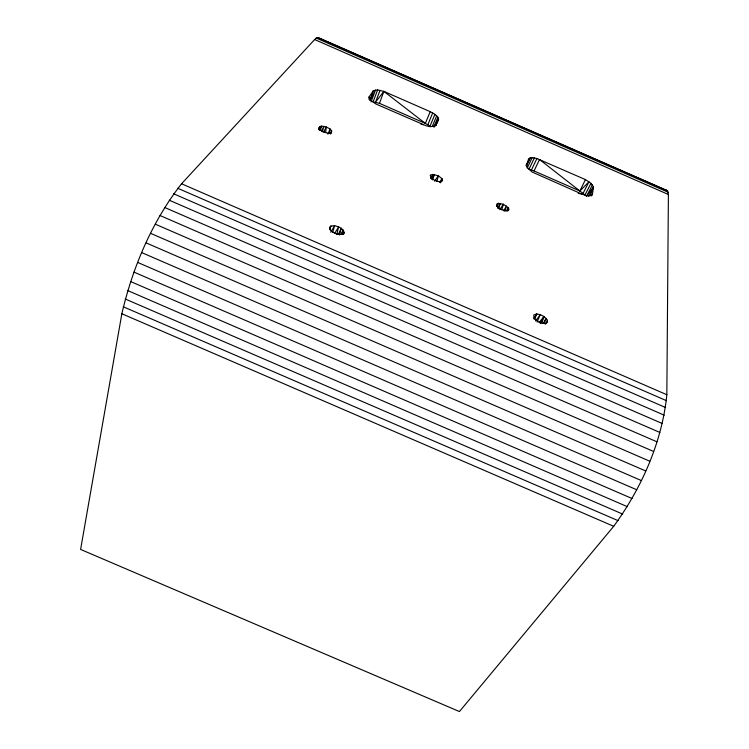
<?xml version="1.0" encoding="UTF-8"?>
<svg xmlns="http://www.w3.org/2000/svg" width="749" height="749" viewBox="0 0 749 749"><rect width="100%" height="100%" fill="white"/><g stroke="black" fill="none" stroke-linecap="round" stroke-linejoin="round"><path stroke-width="1.12" d="M666.835 394.723L668.398 194.497L667.602 190.817L318.447 37.693L316.237 38.068L314.636 39.538L181.558 183.777C152.019 221.545 132.723 267.234 121.853 313.747L80.602 549.429L459.427 711.55L613.712 526.294C641.64 487.936 662.041 442.2 666.835 394.723L181.558 183.777M368.967 99.233L369.032 96.995L373.358 90.666L377.627 89.955L383.863 91.369L430.198 111.657L434.926 114.325L437.893 117.265L438.586 119.138L435.881 125.598M325.684 132.517L326.227 126.956L321.546 126.122L320.048 126.487L318.625 129.146M592.468 194.038L593.517 186.932L590.961 183.318L585.446 179.601L536.93 158.516L532.193 157.599L528.635 158.619L526.734 165.276L527.053 167.317L532.118 172.027L581.636 193.972C584.819 195.105 588.733 196.856 591.963 195.012L592.468 194.038L591.485 195.948M329.129 133.519L330.122 128.968L326.227 126.956L323.718 132.161M339.643 235.036L341.226 228.276L338.642 226.891L334.616 225.674L330.871 226.058L329.485 227.546L330.459 230.355C333.764 233.295 338.717 235.673 343.098 233.885L344.194 232.387L343.051 229.98L341.226 228.276L338.333 234.531M336.807 234.353L338.642 226.891L334.588 233.482M322.37 131.805L323.914 126.328L321.312 131.234M332.734 232.312L334.616 225.674L330.73 232.284M436.779 181.427L438.427 175.818L432.931 174.414L430.226 175.079L430.909 177.597C433.634 180.34 437.659 182.232 441.573 181.567L442.64 180.462L442.032 178.73L438.427 175.818L434.486 181.127M501.69 209.767L503.394 204.243L498.328 203.307L496.774 204.102L496.681 205.179C498.516 208.924 503.075 210.619 507.036 210.834L508.843 209.701L508.187 207.613L503.394 204.243L499.752 209.654M341.684 234.334L343.051 229.98L341.357 234.306M330.927 133.032L331.629 130.803L330.122 128.968L327.912 134.165M504.826 211.349L506.502 206.059L503.506 210.825M541.845 322.997L543.98 316.499L540.263 314.636L536.79 313.962L533.85 314.898L533.868 317.473C536.209 321.312 540.75 323.381 545.122 323.624L547.463 322.37L547.425 320.272L543.98 316.499L539.168 322.473M329.813 229.231L330.871 226.058L329.56 229.082M320.076 130.438L321.546 126.122L319.654 130.223M544.223 323.531L546.049 318.297L543.343 323.437M432.501 179.882L434.373 174.564L431.742 179.357M318.643 129.09L319.402 126.984L319.289 128.585C322.248 131.964 327.041 133.912 331.489 132.798L331.629 130.803L330.449 134.043M318.887 129.727L320.048 126.487M377.627 89.955L373.086 101.883L379.481 103.343L383.863 91.369L425.357 123.407L430.048 126.075L434.926 114.325M440.496 182.84L442.032 178.73L439.513 182.25M590.231 195.667L593.517 186.932L586.57 196.21L539.533 159.5L534.037 170.95L528.953 169.34L534.421 157.87M369.669 100.413L373.358 90.666M371.017 101.93L375.549 89.983L370.399 99.673M380.071 90.311L375.511 102.22L383.863 91.369M506.979 210.769L508.187 207.613L506.68 210.666M343.379 234.503L344.194 232.387L343.285 234.362M498.394 208.643L500.454 203.419L497.476 208.138M430.198 111.657L425.357 123.407L379.481 103.343M427.857 124.662L432.716 112.902M432.248 126.497L436.695 115.805M433.877 126.89L437.893 117.265M431.134 178.618L432.931 174.414L430.909 178.328M537.08 322.07L540.263 314.636L535.61 321.003M534.543 319.121L536.79 313.962L533.644 318.868M435.796 125.373L438.586 119.138L434.111 127.049M496.924 206.406L498.328 203.307L496.709 206.293M526.407 166.1L530.376 157.739L525.948 165.332M527.221 168.048L532.193 157.599M507.859 210.984L508.843 208.915M531.444 169.976L536.93 158.516M534.037 170.95L579.866 191.004L585.446 179.601M438.586 119.138L435.216 125.86L430.216 126.721L426.041 125.748L375.848 103.961L370.661 100.31L369.032 96.995M545.469 324.195L547.425 320.272M583.209 193.073L589.004 181.754L579.866 191.004M585.147 194.646L590.961 183.318M588.714 196.275L593.517 186.932M586.57 196.21L592.403 184.881M540.188 323.699L543.98 316.499M665.234 190.443L666.601 190.218M421.041 124.343L423.316 124.718M578.181 193.382L581.636 193.972M141.823 252.656L645.638 470.943M137.741 262.45L641.275 480.521M133.987 272.13L636.725 489.762M130.616 281.54L632.062 498.525M127.686 290.546L627.353 506.68M125.223 298.991L622.672 514.086M123.276 306.762L618.103 520.658M121.853 313.747L613.712 526.294M177.728 188.271L666.516 400.696M173.59 193.766L665.655 407.55M169.227 200.198L664.241 415.199M164.686 207.482L662.294 423.531M160.033 215.525L659.832 432.445M155.343 224.194L656.882 441.788M150.699 233.379L653.503 451.422M146.167 242.91L649.729 461.197M317.51 37.45L667.602 190.817M316.237 38.068L668.202 192.25M314.636 39.538L668.398 194.497"/></g></svg>
